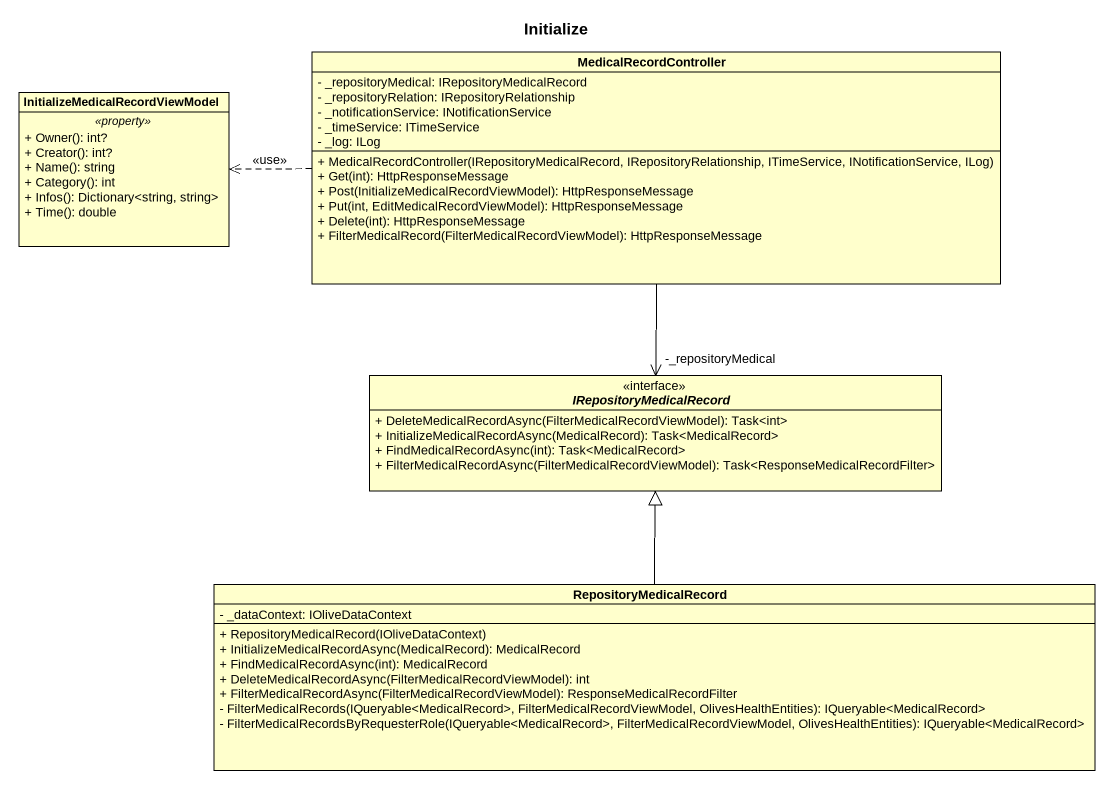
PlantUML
@startuml
title Initialize
hide circle
hide empty members
skinparam classAttributeIconSize 0
class MedicalRecordController {
  - _repositoryMedical: IRepositoryMedicalRecord
  - _repositoryRelation: IRepositoryRelationship
  - _notificationService: INotificationService
  - _timeService: ITimeService
  - _log: ILog
  + MedicalRecordController(IRepositoryMedicalRecord, IRepositoryRelationship, ITimeService, INotificationService, ILog)
  + Get(int): HttpResponseMessage
  + Post(InitializeMedicalRecordViewModel): HttpResponseMessage
  + Put(int, EditMedicalRecordViewModel): HttpResponseMessage
  + Delete(int): HttpResponseMessage
  + FilterMedicalRecord(FilterMedicalRecordViewModel): HttpResponseMessage
}
class "InitializeMedicalRecordViewModel" as InitializeMedicalRecordViewM {
  .. <<property>> ..
  + Owner(): int?
  + Creator(): int?
  + Name(): string
  + Category(): int
  + Infos(): Dictionary<string, string>
  + Time(): double
}
interface IRepositoryMedicalRecord {
  + DeleteMedicalRecordAsync(FilterMedicalRecordViewModel): Task<int>
  + InitializeMedicalRecordAsync(MedicalRecord): Task<MedicalRecord>
  + FindMedicalRecordAsync(int): Task<MedicalRecord>
  + FilterMedicalRecordAsync(FilterMedicalRecordViewModel): Task<ResponseMedicalRecordFilter>
}
class RepositoryMedicalRecord {
  - _dataContext: IOliveDataContext
  + RepositoryMedicalRecord(IOliveDataContext)
  + InitializeMedicalRecordAsync(MedicalRecord): MedicalRecord
  + FindMedicalRecordAsync(int): MedicalRecord
  + DeleteMedicalRecordAsync(FilterMedicalRecordViewModel): int
  + FilterMedicalRecordAsync(FilterMedicalRecordViewModel): ResponseMedicalRecordFilter
  - FilterMedicalRecords(IQueryable<MedicalRecord>, FilterMedicalRecordViewModel, OlivesHealthEntities): IQueryable<MedicalRecord>
  - FilterMedicalRecordsByRequesterRole(IQueryable<MedicalRecord>, FilterMedicalRecordViewModel, OlivesHealthEntities): IQueryable<MedicalRecord>
}
MedicalRecordController .left.> InitializeMedicalRecordViewM : <<use>>
MedicalRecordController --> "-_repositoryMedical" IRepositoryMedicalRecord
RepositoryMedicalRecord -up-|> IRepositoryMedicalRecord
@enduml
